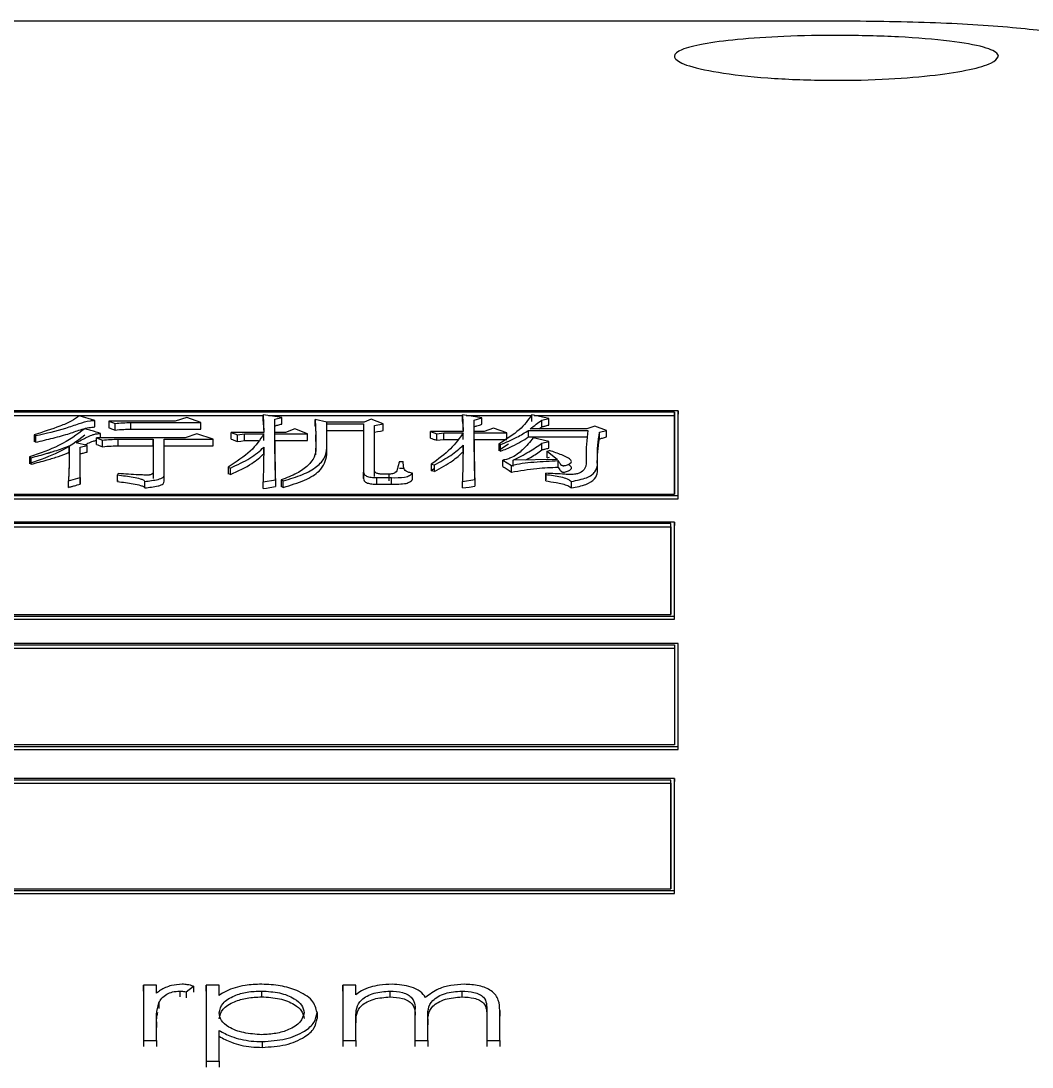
# Model space of a CAD drawing. Header units: millimetres. Extents: x 2278 to 4715, y 679 to 2402.
# Drawn here: x 2852.66 to 2866.71, y 2148.41 to 2162.95 of the extents above; entities that cross this region are included whole.
import ezdxf

# ---------------------------------------------------------------- set-up
doc = ezdxf.new("R2010")
doc.units = ezdxf.units.MM

msp = doc.modelspace()

# ---------------------------------------------------------------- linework, layer by layer
at = {"color": 7, "linetype": 'Continuous', "lineweight": 25}
for p, q in [((2863.987, 2162.947), (2826.987, 2162.949)), ((2861.788, 2157.531), (2839.805, 2157.531)), ((2861.738, 2157.514), (2839.855, 2157.514)), ((2850.571, 2157.468), (2856.022, 2157.468)), ((2853.685, 2157.399), (2853.469, 2157.463)), ((2854.962, 2157.437), (2854.799, 2157.387)), ((2855.156, 2157.368), (2854.962, 2157.437)), ((2856.022, 2157.478), (2856.033, 2157.229)), ((2856.281, 2157.44), (2856.022, 2157.478)), ((2856.022, 2157.386), (2856.022, 2157.478)), ((2856.096, 2157.468), (2858.791, 2157.467)), ((2856.184, 2157.414), (2856.281, 2157.44)), ((2856.184, 2157.229), (2856.184, 2157.414)), ((2856.184, 2157.413), (2856.184, 2157.414)), ((2856.281, 2157.348), (2856.281, 2157.44)), ((2856.747, 2157.41), (2856.757, 2157.198)), ((2856.909, 2157.372), (2856.747, 2157.41)), ((2856.747, 2157.318), (2856.747, 2157.41)), ((2857.525, 2157.414), (2857.428, 2157.372)), ((2857.688, 2157.349), (2857.525, 2157.414)), ((2858.791, 2157.475), (2858.802, 2157.245)), ((2859.061, 2157.436), (2858.791, 2157.475)), ((2858.791, 2157.382), (2858.791, 2157.475)), ((2858.841, 2157.467), (2859.748, 2157.467)), ((2858.953, 2157.402), (2859.061, 2157.436)), ((2858.953, 2157.245), (2858.953, 2157.402)), ((2858.953, 2157.402), (2858.953, 2157.402)), ((2859.061, 2157.344), (2859.061, 2157.436)), ((2859.992, 2157.425), (2859.754, 2157.475)), ((2859.754, 2157.382), (2859.754, 2157.475)), ((2859.788, 2157.467), (2861.738, 2157.467)), ((2859.894, 2157.402), (2859.992, 2157.425)), ((2859.894, 2157.31), (2859.894, 2157.402)), ((2859.992, 2157.333), (2859.992, 2157.425)), ((2861.738, 2157.514), (2861.738, 2157.467)), ((2861.788, 2157.531), (2861.788, 2157.484)), ((2861.788, 2156.309), (2861.788, 2157.484)), ((2853.685, 2157.307), (2853.685, 2157.399)), ((2853.88, 2157.387), (2853.88, 2157.295)), ((2853.88, 2157.387), (2853.966, 2157.356)), ((2854.799, 2157.387), (2853.88, 2157.387)), ((2853.966, 2157.264), (2853.966, 2157.356)), ((2854.183, 2157.276), (2854.183, 2157.368)), ((2854.183, 2157.368), (2855.156, 2157.368)), ((2854.183, 2157.276), (2855.156, 2157.276)), ((2855.156, 2157.276), (2855.156, 2157.368)), ((2856.184, 2157.229), (2856.184, 2157.322)), ((2856.465, 2157.279), (2856.335, 2157.229)), ((2856.638, 2157.21), (2856.465, 2157.279)), ((2857.428, 2157.372), (2856.909, 2157.372)), ((2856.909, 2157.28), (2856.909, 2157.372)), ((2856.909, 2157.011), (2856.909, 2157.352)), ((2856.909, 2157.352), (2857.417, 2157.352)), ((2856.909, 2157.26), (2856.909, 2157.352)), ((2856.909, 2157.26), (2857.417, 2157.26)), ((2856.909, 2156.919), (2856.909, 2157.26)), ((2857.417, 2157.352), (2857.417, 2156.68)), ((2857.417, 2157.352), (2857.417, 2157.26)), ((2857.417, 2157.26), (2857.417, 2156.589)), ((2857.569, 2157.326), (2857.688, 2157.349)), ((2857.569, 2156.708), (2857.569, 2157.326)), ((2857.569, 2157.323), (2857.569, 2157.326)), ((2857.688, 2157.257), (2857.688, 2157.349)), ((2858.953, 2157.245), (2858.953, 2157.31)), ((2859.224, 2157.291), (2859.094, 2157.245)), ((2859.408, 2157.225), (2859.224, 2157.291)), ((2859.71, 2157.26), (2860.533, 2157.26)), ((2859.71, 2157.168), (2859.71, 2157.26)), ((2860.522, 2157.279), (2859.732, 2157.279)), ((2859.852, 2157.279), (2859.894, 2157.31)), ((2860.63, 2157.318), (2860.522, 2157.279)), ((2860.792, 2157.26), (2860.63, 2157.318)), ((2860.695, 2157.233), (2860.792, 2157.26)), ((2860.792, 2157.168), (2860.792, 2157.26)), ((2852.841, 2157.198), (2852.841, 2157.107)), ((2852.841, 2157.198), (2852.863, 2157.187)), ((2852.863, 2157.095), (2852.863, 2157.187)), ((2853.707, 2157.156), (2853.793, 2157.124)), ((2854.94, 2157.156), (2853.707, 2157.156)), ((2853.707, 2157.064), (2853.707, 2157.156)), ((2853.761, 2157.156), (2853.761, 2157.218)), ((2853.793, 2157.033), (2853.793, 2157.124)), ((2854.01, 2157.136), (2854.497, 2157.136)), ((2854.01, 2157.044), (2854.01, 2157.136)), ((2854.497, 2157.136), (2854.497, 2156.684)), ((2854.497, 2157.044), (2854.497, 2157.136)), ((2854.648, 2157.136), (2855.329, 2157.136)), ((2854.648, 2156.644), (2854.648, 2157.136)), ((2854.648, 2157.044), (2854.648, 2157.136)), ((2855.102, 2157.214), (2854.94, 2157.156)), ((2855.329, 2157.136), (2855.102, 2157.214)), ((2855.329, 2157.044), (2855.329, 2157.136)), ((2855.578, 2157.229), (2855.665, 2157.198)), ((2856.033, 2157.229), (2855.578, 2157.229)), ((2855.578, 2157.137), (2855.578, 2157.229)), ((2855.665, 2157.198), (2855.762, 2157.21)), ((2855.665, 2157.106), (2855.665, 2157.198)), ((2855.762, 2157.21), (2856.033, 2157.21)), ((2855.762, 2157.118), (2855.762, 2157.21)), ((2855.762, 2157.118), (2855.959, 2157.118)), ((2856.033, 2157.118), (2856.033, 2157.21)), ((2856.335, 2157.229), (2856.184, 2157.229)), ((2856.184, 2157.137), (2856.184, 2157.229)), ((2856.184, 2157.21), (2856.638, 2157.21)), ((2856.184, 2157.118), (2856.184, 2157.21)), ((2856.184, 2157.118), (2856.638, 2157.118)), ((2856.638, 2157.118), (2856.638, 2157.21)), ((2856.757, 2157.198), (2856.757, 2157.011)), ((2856.757, 2157.106), (2856.757, 2157.198)), ((2857.569, 2156.617), (2857.569, 2157.234)), ((2858.347, 2157.245), (2858.434, 2157.214)), ((2858.802, 2157.245), (2858.347, 2157.245)), ((2858.347, 2157.153), (2858.347, 2157.245)), ((2858.434, 2157.214), (2858.531, 2157.225)), ((2858.434, 2157.122), (2858.434, 2157.214)), ((2858.531, 2157.225), (2858.802, 2157.225)), ((2858.531, 2157.133), (2858.531, 2157.225)), ((2858.531, 2157.133), (2858.728, 2157.133)), ((2858.802, 2157.133), (2858.802, 2157.225)), ((2859.094, 2157.245), (2858.953, 2157.245)), ((2858.953, 2157.153), (2858.953, 2157.245)), ((2858.953, 2157.225), (2859.408, 2157.225)), ((2858.953, 2157.133), (2858.953, 2157.225)), ((2858.953, 2157.133), (2859.408, 2157.133)), ((2859.408, 2157.149), (2859.408, 2157.225)), ((2859.71, 2157.168), (2860.533, 2157.168)), ((2859.992, 2157.105), (2859.775, 2157.155)), ((2860.695, 2157.141), (2860.695, 2157.233)), ((2852.863, 2157.095), (2852.841, 2157.107)), ((2853.328, 2156.955), (2853.328, 2157.046)), ((2853.577, 2157.05), (2853.426, 2157.089)), ((2853.48, 2157.026), (2853.577, 2157.05)), ((2853.48, 2156.604), (2853.48, 2157.026)), ((2853.577, 2156.958), (2853.577, 2157.05)), ((2854.01, 2157.044), (2854.497, 2157.044)), ((2854.497, 2157.044), (2854.497, 2156.593)), ((2854.648, 2156.553), (2854.648, 2157.044)), ((2854.648, 2157.044), (2855.329, 2157.044)), ((2856.033, 2157.026), (2856.022, 2156.543)), ((2856.033, 2156.935), (2856.033, 2157.026)), ((2856.195, 2156.571), (2856.184, 2157.091)), ((2856.757, 2157.106), (2856.757, 2156.965)), ((2856.757, 2156.919), (2856.757, 2157.011)), ((2856.909, 2156.919), (2856.909, 2157.011)), ((2858.802, 2157.054), (2858.791, 2156.551)), ((2858.802, 2156.962), (2858.802, 2157.054)), ((2858.964, 2156.575), (2858.953, 2157.109)), ((2859.321, 2157.062), (2859.299, 2157.073)), ((2859.299, 2157.073), (2859.299, 2156.982)), ((2859.43, 2157.07), (2859.299, 2156.982)), ((2859.321, 2156.97), (2859.299, 2156.982)), ((2859.321, 2156.97), (2859.321, 2157.062)), ((2859.894, 2157.081), (2859.992, 2157.105)), ((2859.894, 2156.99), (2859.894, 2157.081)), ((2859.97, 2156.971), (2860.003, 2156.979)), ((2859.97, 2156.971), (2860.111, 2156.856)), ((2859.97, 2156.88), (2859.97, 2156.971)), ((2859.992, 2157.013), (2859.992, 2157.105)), ((2852.777, 2156.892), (2852.798, 2156.88)), ((2852.777, 2156.892), (2852.777, 2156.801)), ((2852.798, 2156.789), (2852.798, 2156.88)), ((2853.48, 2156.512), (2853.48, 2156.935)), ((2857.915, 2156.828), (2857.969, 2156.828)), ((2859.354, 2156.757), (2859.354, 2156.848)), ((2859.354, 2156.848), (2859.472, 2156.773)), ((2860.111, 2156.856), (2859.494, 2156.848)), ((2859.494, 2156.757), (2859.494, 2156.848)), ((2859.97, 2156.88), (2860.003, 2156.888)), ((2860.122, 2156.749), (2860.122, 2156.84)), ((2852.798, 2156.789), (2852.777, 2156.801)), ((2854.497, 2156.684), (2854.497, 2156.593)), ((2855.535, 2156.749), (2855.567, 2156.737)), ((2855.535, 2156.749), (2855.535, 2156.657)), ((2855.567, 2156.645), (2855.567, 2156.737)), ((2857.417, 2156.589), (2857.417, 2156.68)), ((2857.915, 2156.737), (2857.969, 2156.737)), ((2858.358, 2156.789), (2858.402, 2156.781)), ((2858.358, 2156.789), (2858.358, 2156.697)), ((2858.402, 2156.731), (2858.358, 2156.697)), ((2858.402, 2156.689), (2858.358, 2156.697)), ((2858.402, 2156.689), (2858.402, 2156.781)), ((2859.472, 2156.681), (2859.472, 2156.773)), ((2853.317, 2156.559), (2853.48, 2156.604)), ((2853.317, 2156.468), (2853.317, 2156.559)), ((2853.48, 2156.604), (2853.48, 2156.512)), ((2854.01, 2156.66), (2853.999, 2156.64)), ((2853.999, 2156.549), (2853.999, 2156.64)), ((2853.999, 2156.549), (2854.01, 2156.569)), ((2854.377, 2156.46), (2854.377, 2156.551)), ((2854.648, 2156.553), (2854.648, 2156.644)), ((2855.567, 2156.645), (2855.535, 2156.657)), ((2856.022, 2156.543), (2856.195, 2156.571)), ((2856.022, 2156.452), (2856.022, 2156.543)), ((2856.195, 2156.571), (2856.195, 2156.48)), ((2856.271, 2156.571), (2856.271, 2156.48)), ((2856.303, 2156.559), (2856.271, 2156.571)), ((2856.303, 2156.468), (2856.303, 2156.559)), ((2857.601, 2156.603), (2857.807, 2156.603)), ((2857.601, 2156.512), (2857.601, 2156.603)), ((2857.774, 2156.652), (2857.677, 2156.652)), ((2857.774, 2156.561), (2857.774, 2156.652)), ((2857.807, 2156.512), (2857.807, 2156.603)), ((2858.099, 2156.573), (2858.099, 2156.664)), ((2858.791, 2156.551), (2858.964, 2156.575)), ((2858.791, 2156.46), (2858.791, 2156.551)), ((2858.964, 2156.575), (2858.964, 2156.484)), ((2859.948, 2156.648), (2859.948, 2156.664)), ((2859.948, 2156.664), (2859.948, 2156.573)), ((2859.948, 2156.557), (2859.948, 2156.648)), ((2859.948, 2156.557), (2859.948, 2156.573)), ((2860.305, 2156.46), (2860.305, 2156.551)), ((2856.303, 2156.468), (2856.271, 2156.48)), ((2857.601, 2156.512), (2857.807, 2156.512)), ((2839.805, 2156.356), (2861.788, 2156.355)), ((2839.805, 2156.31), (2861.788, 2156.309)), ((2839.855, 2156.375), (2861.738, 2156.374)), ((2861.788, 2156.309), (2861.788, 2156.355)), ((2861.738, 2155.985), (2839.755, 2155.986)), ((2861.688, 2155.966), (2839.805, 2155.966)), ((2861.688, 2155.921), (2861.688, 2155.966)), ((2861.738, 2155.985), (2861.738, 2155.939)), ((2839.805, 2155.921), (2861.688, 2155.921)), ((2861.738, 2154.635), (2861.738, 2155.939)), ((2839.755, 2154.68), (2861.738, 2154.679)), ((2839.805, 2154.7), (2861.688, 2154.7)), ((2861.738, 2154.635), (2861.738, 2154.679)), ((2839.755, 2154.635), (2861.738, 2154.635)), ((2861.788, 2154.3), (2839.805, 2154.3)), ((2839.855, 2154.279), (2861.738, 2154.278)), ((2839.855, 2154.235), (2861.738, 2154.234)), ((2861.738, 2154.278), (2861.738, 2154.234)), ((2861.788, 2154.256), (2861.788, 2154.3)), ((2861.788, 2152.825), (2861.788, 2154.256)), ((2839.805, 2152.869), (2861.788, 2152.868)), ((2839.805, 2152.826), (2861.788, 2152.825)), ((2861.738, 2152.891), (2839.855, 2152.892)), ((2861.788, 2152.825), (2861.788, 2152.868)), ((2861.738, 2152.423), (2839.755, 2152.423)), ((2861.688, 2152.399), (2839.805, 2152.4)), ((2839.805, 2152.357), (2861.688, 2152.356)), ((2861.688, 2152.356), (2861.688, 2152.399)), ((2861.738, 2152.423), (2861.738, 2152.38)), ((2861.738, 2150.825), (2861.738, 2152.38)), ((2839.755, 2150.868), (2861.739, 2150.867)), ((2839.805, 2150.892), (2861.688, 2150.892)), ((2861.738, 2150.825), (2861.739, 2150.867)), ((2839.755, 2150.826), (2861.738, 2150.825)), ((2854.361, 2149.55), (2854.361, 2148.782)), ((2854.361, 2149.469), (2854.361, 2149.55)), ((2854.54, 2149.55), (2854.361, 2149.55)), ((2854.361, 2149.469), (2854.361, 2148.701)), ((2854.54, 2149.438), (2854.54, 2149.55)), ((2854.863, 2149.47), (2854.863, 2149.389)), ((2854.955, 2149.457), (2855.053, 2149.538)), ((2854.955, 2149.457), (2854.955, 2149.375)), ((2855.053, 2149.538), (2855.053, 2149.456)), ((2855.233, 2149.55), (2855.233, 2148.494)), ((2855.233, 2149.469), (2855.233, 2149.55)), ((2855.412, 2149.55), (2855.233, 2149.55)), ((2855.233, 2149.469), (2855.233, 2148.413)), ((2855.412, 2149.41), (2855.412, 2149.55)), ((2856.001, 2149.47), (2856.001, 2149.389)), ((2857.13, 2149.55), (2857.13, 2148.782)), ((2857.13, 2149.469), (2857.13, 2149.55)), ((2857.31, 2149.55), (2857.13, 2149.55)), ((2857.13, 2149.468), (2857.13, 2148.701)), ((2857.31, 2149.418), (2857.31, 2149.55)), ((2857.782, 2149.47), (2857.782, 2149.389)), ((2858.783, 2149.47), (2858.783, 2149.389)), ((2854.572, 2149.306), (2854.572, 2149.225)), ((2856.771, 2149.17), (2856.771, 2149.089)), ((2858.13, 2149.175), (2858.13, 2148.782)), ((2858.13, 2149.175), (2858.13, 2149.093)), ((2859.13, 2149.201), (2859.13, 2148.782)), ((2859.13, 2149.201), (2859.13, 2149.12)), ((2859.13, 2149.119), (2859.13, 2148.701)), ((2859.31, 2148.782), (2859.31, 2149.2)), ((2859.31, 2149.2), (2859.31, 2149.119)), ((2854.54, 2148.782), (2854.54, 2149.042)), ((2854.54, 2149.042), (2854.54, 2148.961)), ((2857.31, 2148.782), (2857.31, 2149.107)), ((2857.31, 2149.107), (2857.31, 2149.026)), ((2858.31, 2148.782), (2858.31, 2149.083)), ((2858.31, 2149.083), (2858.31, 2149.002)), ((2855.412, 2148.494), (2855.412, 2148.922)), ((2854.361, 2148.782), (2854.361, 2148.701)), ((2854.361, 2148.782), (2854.54, 2148.782)), ((2854.54, 2148.782), (2854.54, 2148.701)), ((2856.008, 2148.768), (2856.008, 2148.687)), ((2857.13, 2148.782), (2857.13, 2148.701)), ((2857.13, 2148.782), (2857.31, 2148.782)), ((2857.31, 2148.782), (2857.31, 2148.701)), ((2858.13, 2148.782), (2858.13, 2148.701)), ((2858.13, 2148.782), (2858.31, 2148.782)), ((2858.31, 2148.782), (2858.31, 2148.701)), ((2859.13, 2148.782), (2859.13, 2148.701)), ((2859.13, 2148.782), (2859.31, 2148.782)), ((2859.31, 2148.782), (2859.31, 2148.701)), ((2855.233, 2148.494), (2855.233, 2148.414)), ((2855.233, 2148.494), (2855.412, 2148.494)), ((2855.412, 2148.494), (2855.412, 2148.414))]:
    msp.add_line(p, q, dxfattribs=at)
at = {"color": 7, "linetype": 'Continuous', "lineweight": 25, "flags": 128}
for points in [[(2857.569, 2157.234), (2857.613, 2157.242), (2857.651, 2157.249), (2857.688, 2157.257)], [(2855.665, 2157.106), (2855.713, 2157.112), (2855.762, 2157.118)], [(2858.434, 2157.122), (2858.483, 2157.128), (2858.531, 2157.133)], [(2856.022, 2156.452), (2856.068, 2156.459), (2856.115, 2156.467), (2856.195, 2156.48)], [(2858.791, 2156.46), (2858.838, 2156.466), (2858.886, 2156.473), (2858.964, 2156.484)]]:
    msp.add_lwpolyline(points, dxfattribs=at)
at = {"color": 7, "linetype": 'Continuous', "lineweight": 25}
for points, knots in [([(2867.987, 2162.458), (2867.951, 2162.512), (2867.877, 2162.622), (2867.307, 2162.758), (2866.44, 2162.864), (2865.293, 2162.934), (2864.427, 2162.943), (2863.987, 2162.947)], [0, 0, 0, 0, 0.184668, 0.3699947, 0.5658507, 0.7794444, 1, 1, 1, 1]), ([(2866.237, 2162.458), (2866.217, 2162.425), (2866.175, 2162.361), (2865.853, 2162.269), (2865.365, 2162.191), (2864.705, 2162.135), (2863.925, 2162.116), (2863.112, 2162.143), (2862.4, 2162.216), (2861.915, 2162.317), (2861.752, 2162.403), (2861.727, 2162.48), (2861.809, 2162.551), (2862.118, 2162.632), (2862.611, 2162.696), (2863.268, 2162.739), (2864.05, 2162.753), (2864.862, 2162.733), (2865.575, 2162.676), (2866.058, 2162.591), (2866.226, 2162.512), (2866.235, 2162.467), (2866.237, 2162.458)], [0, 0, 0, 0, 0.046276, 0.092719, 0.141715, 0.19519, 0.253686, 0.315261, 0.376912, 0.43437, 0.485817, 0.500005, 0.546254, 0.592701, 0.641799, 0.695155, 0.753514, 0.815397, 0.876864, 0.934161, 0.985737, 1, 1, 1, 1]), ([(2853.469, 2157.463), (2853.434, 2157.437), (2853.363, 2157.384), (2853.146, 2157.295), (2852.964, 2157.237), (2852.841, 2157.198)], [0, 0, 0, 0, 0.244211, 0.494059, 1, 1, 1, 1]), ([(2859.754, 2157.475), (2859.704, 2157.404), (2859.603, 2157.263), (2859.401, 2157.137), (2859.299, 2157.073)], [0, 0, 0, 0, 0.496751, 1, 1, 1, 1]), ([(2859.732, 2157.279), (2859.76, 2157.301), (2859.812, 2157.343), (2859.868, 2157.383), (2859.894, 2157.402)], [0, 0, 0, 0, 0.532976, 1, 1, 1, 1]), ([(2861.738, 2156.374), (2861.738, 2156.496), (2861.738, 2156.739), (2861.738, 2157.12), (2861.738, 2157.374), (2861.738, 2157.514)], [0, 0, 0, 0, 0.309667, 0.619335, 1, 1, 1, 1]), ([(2861.738, 2157.467), (2861.738, 2157.357), (2861.738, 2157.138), (2861.738, 2156.775), (2861.738, 2156.516), (2861.738, 2156.374)], [0, 0, 0, 0, 0.312228, 0.624456, 1, 1, 1, 1]), ([(2861.788, 2156.355), (2861.788, 2156.477), (2861.788, 2156.721), (2861.788, 2157.114), (2861.788, 2157.379), (2861.788, 2157.531)], [0, 0, 0, 0, 0.300086, 0.600172, 1, 1, 1, 1]), ([(2853.545, 2157.283), (2853.436, 2157.201), (2853.241, 2157.053), (2852.92, 2156.942), (2852.777, 2156.892)], [0, 0, 0, 0, 0.553842, 1, 1, 1, 1]), ([(2852.863, 2157.187), (2853.008, 2157.219), (2853.224, 2157.268), (2853.447, 2157.35), (2853.581, 2157.392), (2853.664, 2157.397), (2853.685, 2157.399)], [0, 0, 0, 0, 0.501457, 0.748784, 0.936077, 1, 1, 1, 1]), ([(2852.863, 2157.095), (2852.944, 2157.114), (2853.106, 2157.152), (2853.326, 2157.211), (2853.472, 2157.268), (2853.592, 2157.3), (2853.657, 2157.305), (2853.685, 2157.307)], [0, 0, 0, 0, 0.285391, 0.571044, 0.802081, 0.914333, 1, 1, 1, 1]), ([(2853.761, 2157.218), (2853.734, 2157.226), (2853.685, 2157.241), (2853.613, 2157.263), (2853.567, 2157.276), (2853.545, 2157.283)], [0, 0, 0, 0, 0.369991, 0.684996, 1, 1, 1, 1]), ([(2853.88, 2157.295), (2853.892, 2157.291), (2853.913, 2157.283), (2853.942, 2157.273), (2853.958, 2157.267), (2853.966, 2157.264)], [0, 0, 0, 0, 0.4286092, 0.7143039, 1, 1, 1, 1]), ([(2853.966, 2157.356), (2854.002, 2157.36), (2854.073, 2157.367), (2854.146, 2157.368), (2854.183, 2157.368)], [0, 0, 0, 0, 0.4988667, 1, 1, 1, 1]), ([(2853.966, 2157.264), (2854.006, 2157.268), (2854.077, 2157.275), (2854.151, 2157.276), (2854.183, 2157.276)], [0, 0, 0, 0, 0.558823, 1, 1, 1, 1]), ([(2856.022, 2157.386), (2856.024, 2157.359), (2856.028, 2157.307), (2856.03, 2157.254), (2856.031, 2157.229)], [0, 0, 0, 0, 0.53069, 1, 1, 1, 1]), ([(2856.184, 2157.322), (2856.198, 2157.325), (2856.221, 2157.332), (2856.253, 2157.341), (2856.272, 2157.346), (2856.281, 2157.348)], [0, 0, 0, 0, 0.420135, 0.710067, 1, 1, 1, 1]), ([(2856.747, 2157.318), (2856.749, 2157.291), (2856.753, 2157.242), (2856.756, 2157.172), (2856.757, 2157.128), (2856.757, 2157.106)], [0, 0, 0, 0, 0.384139, 0.692048, 1, 1, 1, 1]), ([(2858.791, 2157.382), (2858.794, 2157.354), (2858.798, 2157.308), (2858.799, 2157.262), (2858.8, 2157.245)], [0, 0, 0, 0, 0.616417, 1, 1, 1, 1]), ([(2858.953, 2157.31), (2858.966, 2157.314), (2858.991, 2157.322), (2859.027, 2157.333), (2859.05, 2157.341), (2859.061, 2157.344)], [0, 0, 0, 0, 0.362138, 0.681069, 1, 1, 1, 1]), ([(2859.321, 2157.062), (2859.399, 2157.095), (2859.544, 2157.157), (2859.658, 2157.228), (2859.71, 2157.26)], [0, 0, 0, 0, 0.541449, 1, 1, 1, 1]), ([(2859.894, 2157.31), (2859.909, 2157.313), (2859.932, 2157.319), (2859.964, 2157.327), (2859.983, 2157.331), (2859.992, 2157.333)], [0, 0, 0, 0, 0.439882, 0.719941, 1, 1, 1, 1]), ([(2860.533, 2157.26), (2860.518, 2157.133), (2860.499, 2156.957), (2860.52, 2156.758), (2860.458, 2156.686), (2860.403, 2156.66), (2860.347, 2156.648), (2860.282, 2156.646), (2860.149, 2156.654), (2860.037, 2156.66), (2859.949, 2156.664)], [0, 0, 0, 0, 0.489233, 0.672718, 0.735367, 0.76608, 0.796242, 0.828596, 0.864188, 1, 1, 1, 1]), ([(2853.545, 2157.191), (2853.436, 2157.109), (2853.24, 2156.961), (2852.92, 2156.85), (2852.777, 2156.801)], [0, 0, 0, 0, 0.553762, 1, 1, 1, 1]), ([(2853.426, 2157.089), (2853.458, 2157.106), (2853.512, 2157.134), (2853.587, 2157.172), (2853.646, 2157.198), (2853.707, 2157.213), (2853.743, 2157.216), (2853.761, 2157.218)], [0, 0, 0, 0, 0.3357419, 0.5532256, 0.7726409, 0.885172, 1, 1, 1, 1]), ([(2853.545, 2157.058), (2853.559, 2157.066), (2853.595, 2157.084), (2853.645, 2157.107), (2853.691, 2157.117), (2853.707, 2157.12)], [0, 0, 0, 0, 0.3081002, 0.7695922, 1, 1, 1, 1]), ([(2853.793, 2157.124), (2853.829, 2157.128), (2853.9, 2157.135), (2853.973, 2157.136), (2854.01, 2157.136)], [0, 0, 0, 0, 0.4988667, 1, 1, 1, 1]), ([(2856.033, 2157.21), (2855.979, 2157.129), (2855.871, 2156.967), (2855.647, 2156.822), (2855.535, 2156.749)], [0, 0, 0, 0, 0.497121, 1, 1, 1, 1]), ([(2855.578, 2157.137), (2855.591, 2157.133), (2855.611, 2157.126), (2855.64, 2157.115), (2855.657, 2157.109), (2855.665, 2157.106)], [0, 0, 0, 0, 0.428612, 0.714306, 1, 1, 1, 1]), ([(2856.184, 2157.091), (2856.184, 2157.113), (2856.184, 2157.153), (2856.184, 2157.193), (2856.184, 2157.21)], [0, 0, 0, 0, 0.56, 1, 1, 1, 1]), ([(2856.184, 2157.045), (2856.184, 2157.081), (2856.184, 2157.152), (2856.184, 2157.191), (2856.184, 2157.21)], [0, 0, 0, 0, 0.510039, 1, 1, 1, 1]), ([(2856.184, 2157.118), (2856.184, 2157.097), (2856.184, 2157.055), (2856.184, 2157.049), (2856.184, 2157.045)], [0, 0, 0, 0, 0.489863, 1, 1, 1, 1]), ([(2858.347, 2157.153), (2858.36, 2157.148), (2858.38, 2157.141), (2858.409, 2157.131), (2858.426, 2157.125), (2858.434, 2157.122)], [0, 0, 0, 0, 0.428612, 0.714306, 1, 1, 1, 1]), ([(2858.802, 2157.225), (2858.75, 2157.15), (2858.645, 2156.999), (2858.454, 2156.859), (2858.358, 2156.789)], [0, 0, 0, 0, 0.497559, 1, 1, 1, 1]), ([(2858.953, 2157.109), (2858.953, 2157.13), (2858.953, 2157.169), (2858.953, 2157.208), (2858.953, 2157.225)], [0, 0, 0, 0, 0.56, 1, 1, 1, 1]), ([(2858.953, 2157.063), (2858.953, 2157.098), (2858.953, 2157.168), (2858.953, 2157.206), (2858.953, 2157.225)], [0, 0, 0, 0, 0.510364, 1, 1, 1, 1]), ([(2858.953, 2157.133), (2858.953, 2157.113), (2858.953, 2157.072), (2858.953, 2157.066), (2858.953, 2157.063)], [0, 0, 0, 0, 0.489538, 1, 1, 1, 1]), ([(2859.321, 2156.97), (2859.377, 2156.993), (2859.478, 2157.035), (2859.604, 2157.103), (2859.675, 2157.146), (2859.71, 2157.168)], [0, 0, 0, 0, 0.381252, 0.689942, 1, 1, 1, 1]), ([(2859.775, 2157.155), (2859.729, 2157.1), (2859.648, 2157.002), (2859.519, 2156.895), (2859.401, 2156.853), (2859.363, 2156.849), (2859.354, 2156.848)], [0, 0, 0, 0, 0.4941647, 0.8691614, 0.966217, 1, 1, 1, 1]), ([(2860.305, 2156.551), (2860.38, 2156.565), (2860.491, 2156.587), (2860.592, 2156.639), (2860.676, 2156.728), (2860.656, 2156.934), (2860.679, 2157.113), (2860.695, 2157.233)], [0, 0, 0, 0, 0.132026, 0.196101, 0.258534, 0.505562, 1, 1, 1, 1]), ([(2860.305, 2156.46), (2860.378, 2156.473), (2860.519, 2156.5), (2860.685, 2156.617), (2860.651, 2156.841), (2860.677, 2157.022), (2860.695, 2157.141)], [0, 0, 0, 0, 0.127764, 0.249157, 0.505692, 1, 1, 1, 1]), ([(2860.695, 2157.141), (2860.708, 2157.145), (2860.732, 2157.151), (2860.764, 2157.16), (2860.783, 2157.166), (2860.792, 2157.168)], [0, 0, 0, 0, 0.420135, 0.710068, 1, 1, 1, 1]), ([(2852.798, 2156.88), (2852.874, 2156.9), (2852.952, 2156.92), (2853.029, 2156.943), (2853.038, 2156.946), (2853.047, 2156.948), (2853.056, 2156.951), (2853.065, 2156.954), (2853.09, 2156.961), (2853.183, 2156.99), (2853.264, 2157.021), (2853.328, 2157.046)], [0, 0, 0, 0, 0.400377, 0.412885, 0.425393, 0.450409, 0.462917, 0.475426, 0.500442, 0.600512, 1, 1, 1, 1]), ([(2853.328, 2157.046), (2853.328, 2157.029), (2853.328, 2157.01), (2853.328, 2156.988), (2853.329, 2156.982), (2853.329, 2156.975), (2853.329, 2156.969), (2853.329, 2156.96), (2853.329, 2156.952), (2853.329, 2156.943), (2853.329, 2156.937), (2853.329, 2156.93), (2853.329, 2156.924), (2853.329, 2156.915), (2853.329, 2156.904), (2853.328, 2156.891), (2853.328, 2156.874), (2853.328, 2156.857), (2853.328, 2156.839), (2853.328, 2156.826), (2853.328, 2156.813), (2853.327, 2156.796), (2853.327, 2156.779), (2853.327, 2156.761), (2853.326, 2156.748), (2853.326, 2156.735), (2853.325, 2156.722), (2853.325, 2156.704), (2853.324, 2156.687), (2853.323, 2156.669), (2853.323, 2156.656), (2853.322, 2156.643), (2853.321, 2156.632), (2853.321, 2156.623), (2853.321, 2156.616), (2853.32, 2156.61), (2853.32, 2156.601), (2853.319, 2156.592), (2853.319, 2156.583), (2853.318, 2156.577), (2853.318, 2156.569), (2853.318, 2156.563), (2853.317, 2156.559)], [0, 0, 0, 0, 0.10711, 0.120499, 0.133888, 0.147276, 0.160665, 0.174054, 0.200831, 0.21422, 0.227609, 0.240998, 0.254386, 0.267775, 0.294553, 0.32133, 0.348108, 0.401663, 0.42844, 0.455218, 0.481995, 0.508773, 0.562328, 0.589105, 0.615883, 0.64266, 0.669438, 0.696215, 0.74977, 0.776548, 0.803325, 0.830103, 0.85688, 0.870269, 0.883658, 0.897047, 0.910435, 0.937213, 0.950602, 0.96399, 0.977379, 1, 1, 1, 1]), ([(2853.328, 2156.928), (2853.328, 2156.932), (2853.328, 2156.938), (2853.328, 2156.95), (2853.328, 2156.957), (2853.328, 2156.961), (2853.328, 2156.963), (2853.328, 2156.964), (2853.328, 2156.965), (2853.328, 2156.946), (2853.328, 2156.818), (2853.325, 2156.735), (2853.324, 2156.685)], [0, 0, 0, 0, 0.01972, 0.031638, 0.043508, 0.046383, 0.049225, 0.052295, 0.055811, 0.08806, 0.463902, 1, 1, 1, 1]), ([(2853.707, 2157.064), (2853.719, 2157.059), (2853.74, 2157.052), (2853.769, 2157.042), (2853.785, 2157.036), (2853.793, 2157.033)], [0, 0, 0, 0, 0.428611, 0.714305, 1, 1, 1, 1]), ([(2853.793, 2157.033), (2853.833, 2157.037), (2853.904, 2157.043), (2853.977, 2157.044), (2854.01, 2157.044)], [0, 0, 0, 0, 0.558823, 1, 1, 1, 1]), ([(2855.567, 2156.737), (2855.664, 2156.781), (2855.855, 2156.869), (2855.974, 2156.974), (2856.033, 2157.026)], [0, 0, 0, 0, 0.504453, 1, 1, 1, 1]), ([(2856.184, 2157.045), (2856.185, 2156.981), (2856.185, 2156.917), (2856.186, 2156.869), (2856.187, 2156.858), (2856.188, 2156.815), (2856.19, 2156.688), (2856.193, 2156.568), (2856.195, 2156.48)], [0, 0, 0, 0, 0.252264, 0.254266, 0.269843, 0.313981, 0.501513, 1, 1, 1, 1]), ([(2856.195, 2156.571), (2856.193, 2156.659), (2856.191, 2156.777), (2856.188, 2156.906), (2856.186, 2156.995), (2856.185, 2157.023), (2856.184, 2157.045)], [0, 0, 0, 0, 0.498567, 0.668599, 0.747849, 1, 1, 1, 1]), ([(2856.757, 2157.011), (2856.753, 2156.97), (2856.743, 2156.889), (2856.654, 2156.77), (2856.5, 2156.659), (2856.347, 2156.601), (2856.271, 2156.571)], [0, 0, 0, 0, 0.2454874, 0.4925098, 0.7434187, 1, 1, 1, 1]), ([(2856.303, 2156.559), (2856.396, 2156.586), (2856.579, 2156.641), (2856.777, 2156.753), (2856.892, 2156.88), (2856.903, 2156.967), (2856.909, 2157.011)], [0, 0, 0, 0, 0.258234, 0.509748, 0.755949, 1, 1, 1, 1]), ([(2858.402, 2156.781), (2858.482, 2156.824), (2858.64, 2156.909), (2858.748, 2157.006), (2858.802, 2157.054)], [0, 0, 0, 0, 0.503094, 1, 1, 1, 1]), ([(2858.964, 2156.575), (2858.962, 2156.665), (2858.96, 2156.8), (2858.957, 2156.948), (2858.955, 2157.012), (2858.955, 2157.033), (2858.954, 2157.05), (2858.953, 2157.069), (2858.953, 2157.065), (2858.953, 2157.063)], [0, 0, 0, 0, 0.496744, 0.745118, 0.829845, 0.854799, 0.869312, 0.93209, 1, 1, 1, 1]), ([(2858.953, 2157.063), (2858.954, 2156.998), (2858.955, 2156.929), (2858.957, 2156.839), (2858.959, 2156.707), (2858.962, 2156.574), (2858.964, 2156.484)], [0, 0, 0, 0, 0.252176, 0.267142, 0.501453, 1, 1, 1, 1]), ([(2859.494, 2156.848), (2859.57, 2156.885), (2859.721, 2156.958), (2859.837, 2157.04), (2859.894, 2157.081)], [0, 0, 0, 0, 0.502347, 1, 1, 1, 1]), ([(2859.673, 2156.851), (2859.694, 2156.862), (2859.78, 2156.905), (2859.845, 2156.953), (2859.894, 2156.99)], [0, 0, 0, 0, 0.250656, 1, 1, 1, 1]), ([(2859.894, 2156.99), (2859.909, 2156.993), (2859.932, 2156.999), (2859.964, 2157.006), (2859.983, 2157.011), (2859.992, 2157.013)], [0, 0, 0, 0, 0.439858, 0.719929, 1, 1, 1, 1]), ([(2860.122, 2156.84), (2860.13, 2156.826), (2860.142, 2156.805), (2860.159, 2156.781), (2860.175, 2156.773), (2860.181, 2156.771), (2860.187, 2156.77), (2860.193, 2156.769), (2860.201, 2156.769), (2860.217, 2156.771), (2860.238, 2156.777), (2860.267, 2156.787), (2860.293, 2156.803), (2860.309, 2156.825), (2860.301, 2156.847), (2860.28, 2156.867), (2860.235, 2156.891), (2860.146, 2156.93), (2860.06, 2156.959), (2860.003, 2156.979)], [0, 0, 0, 0, 0.12083, 0.185578, 0.200463, 0.207293, 0.213836, 0.220353, 0.227161, 0.24221, 0.277123, 0.31159, 0.371541, 0.433275, 0.493638, 0.554959, 0.617623, 0.744187, 1, 1, 1, 1]), ([(2852.798, 2156.789), (2852.874, 2156.809), (2853.005, 2156.843), (2853.184, 2156.898), (2853.28, 2156.936), (2853.328, 2156.955)], [0, 0, 0, 0, 0.400541, 0.699142, 1, 1, 1, 1]), ([(2853.48, 2156.935), (2853.494, 2156.938), (2853.517, 2156.944), (2853.55, 2156.952), (2853.568, 2156.956), (2853.577, 2156.958)], [0, 0, 0, 0, 0.439881, 0.71994, 1, 1, 1, 1]), ([(2855.567, 2156.645), (2855.675, 2156.695), (2855.865, 2156.783), (2855.982, 2156.889), (2856.033, 2156.935)], [0, 0, 0, 0, 0.5642117, 1, 1, 1, 1]), ([(2856.303, 2156.468), (2856.406, 2156.499), (2856.609, 2156.56), (2856.859, 2156.715), (2856.89, 2156.842), (2856.909, 2156.919)], [0, 0, 0, 0, 0.289468, 0.570368, 1, 1, 1, 1]), ([(2857.915, 2156.828), (2857.906, 2156.796), (2857.892, 2156.744), (2857.88, 2156.683), (2857.836, 2156.66), (2857.807, 2156.653), (2857.785, 2156.652), (2857.774, 2156.652)], [0, 0, 0, 0, 0.493872, 0.802594, 0.866234, 0.93227, 1, 1, 1, 1]), ([(2858.099, 2156.664), (2858.081, 2156.668), (2858.046, 2156.675), (2858.006, 2156.693), (2857.985, 2156.715), (2857.971, 2156.761), (2857.97, 2156.798), (2857.969, 2156.828)], [0, 0, 0, 0, 0.131971, 0.260261, 0.384427, 0.507933, 1, 1, 1, 1]), ([(2858.402, 2156.689), (2858.49, 2156.738), (2858.648, 2156.823), (2858.755, 2156.92), (2858.802, 2156.962)], [0, 0, 0, 0, 0.5629486, 1, 1, 1, 1]), ([(2859.472, 2156.773), (2859.521, 2156.784), (2859.619, 2156.807), (2859.842, 2156.825), (2860.01, 2156.834), (2860.122, 2156.84)], [0, 0, 0, 0, 0.246103, 0.496572, 1, 1, 1, 1]), ([(2854.497, 2156.684), (2854.496, 2156.675), (2854.496, 2156.663), (2854.479, 2156.652), (2854.467, 2156.646), (2854.453, 2156.642), (2854.432, 2156.638), (2854.401, 2156.637), (2854.354, 2156.64), (2854.222, 2156.645), (2854.104, 2156.653), (2854.01, 2156.66)], [0, 0, 0, 0, 0.115473, 0.14517, 0.175331, 0.205787, 0.236431, 0.299107, 0.364431, 0.490851, 1, 1, 1, 1]), ([(2857.417, 2156.68), (2857.418, 2156.67), (2857.42, 2156.655), (2857.437, 2156.637), (2857.458, 2156.624), (2857.487, 2156.614), (2857.535, 2156.605), (2857.575, 2156.604), (2857.601, 2156.603)], [0, 0, 0, 0, 0.238558, 0.359397, 0.482171, 0.608306, 0.737736, 1, 1, 1, 1]), ([(2857.677, 2156.652), (2857.659, 2156.653), (2857.633, 2156.654), (2857.604, 2156.662), (2857.584, 2156.673), (2857.57, 2156.689), (2857.569, 2156.702), (2857.569, 2156.708)], [0, 0, 0, 0, 0.263272, 0.391385, 0.516554, 0.759179, 1, 1, 1, 1]), ([(2859.354, 2156.757), (2859.373, 2156.744), (2859.413, 2156.719), (2859.453, 2156.694), (2859.472, 2156.681)], [0, 0, 0, 0, 0.5, 1, 1, 1, 1]), ([(2859.472, 2156.681), (2859.589, 2156.7), (2859.798, 2156.735), (2860.022, 2156.745), (2860.122, 2156.749)], [0, 0, 0, 0, 0.555157, 1, 1, 1, 1]), ([(2860.122, 2156.749), (2860.13, 2156.733), (2860.141, 2156.713), (2860.16, 2156.691), (2860.17, 2156.684), (2860.179, 2156.68), (2860.188, 2156.678), (2860.198, 2156.678), (2860.217, 2156.68), (2860.249, 2156.689), (2860.286, 2156.705), (2860.309, 2156.73), (2860.301, 2156.755), (2860.285, 2156.774), (2860.263, 2156.783), (2860.259, 2156.785)], [0, 0, 0, 0, 0.228789, 0.293472, 0.325017, 0.349064, 0.365366, 0.381722, 0.40697, 0.473331, 0.60469, 0.720341, 0.824657, 0.962766, 1, 1, 1, 1]), ([(2853.999, 2156.64), (2854.073, 2156.631), (2854.184, 2156.618), (2854.302, 2156.593), (2854.353, 2156.575), (2854.372, 2156.562), (2854.376, 2156.554), (2854.377, 2156.551)], [0, 0, 0, 0, 0.508815, 0.759272, 0.881746, 0.941306, 1, 1, 1, 1]), ([(2853.999, 2156.549), (2854.073, 2156.54), (2854.186, 2156.527), (2854.304, 2156.501), (2854.362, 2156.481), (2854.373, 2156.467), (2854.377, 2156.46)], [0, 0, 0, 0, 0.5101079, 0.771684, 0.888142, 1, 1, 1, 1]), ([(2854.377, 2156.551), (2854.442, 2156.558), (2854.522, 2156.567), (2854.605, 2156.59), (2854.642, 2156.612), (2854.646, 2156.631), (2854.648, 2156.644)], [0, 0, 0, 0, 0.515726, 0.641569, 0.7636817, 1, 1, 1, 1]), ([(2854.377, 2156.46), (2854.442, 2156.467), (2854.523, 2156.477), (2854.607, 2156.5), (2854.643, 2156.522), (2854.646, 2156.541), (2854.648, 2156.553)], [0, 0, 0, 0, 0.5165724, 0.6477138, 0.7747847, 1, 1, 1, 1]), ([(2857.417, 2156.589), (2857.419, 2156.578), (2857.422, 2156.556), (2857.464, 2156.527), (2857.532, 2156.514), (2857.578, 2156.513), (2857.601, 2156.512)], [0, 0, 0, 0, 0.2680777, 0.5410548, 0.7676675, 1, 1, 1, 1]), ([(2857.807, 2156.603), (2857.87, 2156.602), (2857.948, 2156.601), (2858.028, 2156.62), (2858.066, 2156.638), (2858.086, 2156.654), (2858.099, 2156.664)], [0, 0, 0, 0, 0.514198, 0.639, 0.761004, 1, 1, 1, 1]), ([(2857.807, 2156.512), (2857.841, 2156.513), (2857.908, 2156.514), (2858.006, 2156.518), (2858.065, 2156.545), (2858.088, 2156.564), (2858.099, 2156.573)], [0, 0, 0, 0, 0.289518, 0.57495, 0.789656, 1, 1, 1, 1]), ([(2859.948, 2156.648), (2860.02, 2156.638), (2860.127, 2156.624), (2860.234, 2156.593), (2860.283, 2156.571), (2860.298, 2156.557), (2860.305, 2156.551)], [0, 0, 0, 0, 0.509381, 0.758484, 0.880594, 1, 1, 1, 1]), ([(2859.948, 2156.557), (2859.997, 2156.55), (2860.077, 2156.54), (2860.18, 2156.518), (2860.26, 2156.494), (2860.29, 2156.471), (2860.305, 2156.46)], [0, 0, 0, 0, 0.348003, 0.570841, 0.789242, 1, 1, 1, 1]), ([(2853.317, 2156.468), (2853.331, 2156.472), (2853.36, 2156.479), (2853.414, 2156.494), (2853.454, 2156.505), (2853.48, 2156.512)], [0, 0, 0, 0, 0.2594101, 0.5188202, 1, 1, 1, 1]), ([(2861.688, 2154.7), (2861.688, 2154.835), (2861.688, 2155.104), (2861.688, 2155.527), (2861.688, 2155.81), (2861.688, 2155.966)], [0, 0, 0, 0, 0.309667, 0.619335, 1, 1, 1, 1]), ([(2861.738, 2154.679), (2861.738, 2154.814), (2861.738, 2155.083), (2861.738, 2155.52), (2861.738, 2155.816), (2861.738, 2155.985)], [0, 0, 0, 0, 0.300086, 0.600172, 1, 1, 1, 1]), ([(2861.688, 2155.921), (2861.688, 2155.818), (2861.688, 2155.614), (2861.688, 2155.211), (2861.688, 2154.901), (2861.688, 2154.7)], [0, 0, 0, 0, 0.258957, 0.517914, 1, 1, 1, 1]), ([(2861.738, 2154.278), (2861.738, 2154.139), (2861.738, 2153.86), (2861.738, 2153.399), (2861.738, 2153.072), (2861.738, 2152.891)], [0, 0, 0, 0, 0.309667, 0.619335, 1, 1, 1, 1]), ([(2861.738, 2154.234), (2861.738, 2154.122), (2861.738, 2153.897), (2861.738, 2153.453), (2861.738, 2153.113), (2861.738, 2152.891)], [0, 0, 0, 0, 0.257946, 0.515892, 1, 1, 1, 1]), ([(2861.788, 2152.868), (2861.788, 2153.016), (2861.788, 2153.31), (2861.788, 2153.789), (2861.788, 2154.114), (2861.788, 2154.3)], [0, 0, 0, 0, 0.300086, 0.600172, 1, 1, 1, 1]), ([(2861.688, 2150.892), (2861.688, 2151.051), (2861.688, 2151.37), (2861.688, 2151.873), (2861.688, 2152.212), (2861.688, 2152.399)], [0, 0, 0, 0, 0.309667, 0.619335, 1, 1, 1, 1]), ([(2861.688, 2152.356), (2861.688, 2152.234), (2861.688, 2151.989), (2861.688, 2151.505), (2861.688, 2151.134), (2861.688, 2150.892)], [0, 0, 0, 0, 0.257086, 0.514172, 1, 1, 1, 1]), ([(2861.739, 2150.867), (2861.738, 2151.027), (2861.738, 2151.345), (2861.738, 2151.866), (2861.738, 2152.22), (2861.738, 2152.423)], [0, 0, 0, 0, 0.300086, 0.600172, 1, 1, 1, 1]), ([(2854.897, 2149.564), (2854.846, 2149.56), (2854.763, 2149.554), (2854.665, 2149.519), (2854.596, 2149.482), (2854.559, 2149.453), (2854.54, 2149.438)], [0, 0, 0, 0, 0.347887, 0.569141, 0.786135, 1, 1, 1, 1]), ([(2855.053, 2149.538), (2855.026, 2149.546), (2854.976, 2149.56), (2854.921, 2149.563), (2854.897, 2149.564)], [0, 0, 0, 0, 0.556713, 1, 1, 1, 1]), ([(2856.003, 2149.564), (2855.925, 2149.561), (2855.797, 2149.556), (2855.631, 2149.519), (2855.508, 2149.472), (2855.444, 2149.43), (2855.412, 2149.41)], [0, 0, 0, 0, 0.346738, 0.568767, 0.786522, 1, 1, 1, 1]), ([(2856.771, 2149.17), (2856.757, 2149.23), (2856.727, 2149.35), (2856.512, 2149.476), (2856.264, 2149.552), (2856.09, 2149.56), (2856.003, 2149.564)], [0, 0, 0, 0, 0.26655, 0.543447, 0.769376, 1, 1, 1, 1]), ([(2857.813, 2149.564), (2857.755, 2149.562), (2857.651, 2149.558), (2857.554, 2149.535), (2857.512, 2149.525)], [0, 0, 0, 0, 0.562438, 1, 1, 1, 1]), ([(2858.279, 2149.38), (2858.257, 2149.409), (2858.214, 2149.467), (2858.054, 2149.546), (2857.905, 2149.557), (2857.813, 2149.564)], [0, 0, 0, 0, 0.269907, 0.547967, 1, 1, 1, 1]), ([(2858.815, 2149.564), (2858.752, 2149.56), (2858.628, 2149.554), (2858.428, 2149.496), (2858.335, 2149.423), (2858.279, 2149.38)], [0, 0, 0, 0, 0.288581, 0.57183, 1, 1, 1, 1]), ([(2859.31, 2149.2), (2859.308, 2149.248), (2859.305, 2149.344), (2859.216, 2149.474), (2859.025, 2149.552), (2858.886, 2149.56), (2858.815, 2149.564)], [0, 0, 0, 0, 0.270601, 0.542795, 0.767549, 1, 1, 1, 1]), ([(2854.572, 2149.306), (2854.585, 2149.327), (2854.61, 2149.371), (2854.676, 2149.424), (2854.763, 2149.462), (2854.829, 2149.467), (2854.863, 2149.47)], [0, 0, 0, 0, 0.27091, 0.546501, 0.770523, 1, 1, 1, 1]), ([(2854.863, 2149.47), (2854.881, 2149.469), (2854.912, 2149.467), (2854.942, 2149.46), (2854.955, 2149.457)], [0, 0, 0, 0, 0.5616049, 1, 1, 1, 1]), ([(2855.412, 2149.167), (2855.422, 2149.212), (2855.443, 2149.306), (2855.606, 2149.405), (2855.799, 2149.462), (2855.933, 2149.468), (2856.001, 2149.47)], [0, 0, 0, 0, 0.266695, 0.543155, 0.769236, 1, 1, 1, 1]), ([(2856.001, 2149.47), (2856.086, 2149.465), (2856.254, 2149.455), (2856.45, 2149.377), (2856.569, 2149.277), (2856.584, 2149.205), (2856.592, 2149.169)], [0, 0, 0, 0, 0.292093, 0.575319, 0.790291, 1, 1, 1, 1]), ([(2857.512, 2149.525), (2857.469, 2149.508), (2857.393, 2149.478), (2857.335, 2149.436), (2857.31, 2149.418)], [0, 0, 0, 0, 0.564241, 1, 1, 1, 1]), ([(2857.31, 2149.107), (2857.311, 2149.149), (2857.314, 2149.232), (2857.365, 2149.336), (2857.464, 2149.402), (2857.591, 2149.455), (2857.707, 2149.464), (2857.782, 2149.47)], [0, 0, 0, 0, 0.241249, 0.48337, 0.613317, 0.746555, 1, 1, 1, 1]), ([(2857.782, 2149.47), (2857.844, 2149.466), (2857.937, 2149.46), (2858.039, 2149.418), (2858.142, 2149.332), (2858.135, 2149.244), (2858.13, 2149.175)], [0, 0, 0, 0, 0.254782, 0.388255, 0.517328, 1, 1, 1, 1]), ([(2858.31, 2149.083), (2858.309, 2149.174), (2858.308, 2149.29), (2858.452, 2149.397), (2858.582, 2149.454), (2858.704, 2149.464), (2858.783, 2149.47)], [0, 0, 0, 0, 0.4821834, 0.6121227, 0.7455887, 1, 1, 1, 1]), ([(2858.783, 2149.47), (2858.841, 2149.467), (2858.929, 2149.462), (2859.029, 2149.426), (2859.104, 2149.375), (2859.128, 2149.294), (2859.129, 2149.232), (2859.13, 2149.201)], [0, 0, 0, 0, 0.254489, 0.388144, 0.517737, 0.758825, 1, 1, 1, 1]), ([(2854.54, 2149.042), (2854.54, 2149.076), (2854.54, 2149.165), (2854.56, 2149.252), (2854.572, 2149.306)], [0, 0, 0, 0, 0.3853236, 1, 1, 1, 1]), ([(2855.412, 2149.085), (2855.422, 2149.131), (2855.443, 2149.224), (2855.606, 2149.323), (2855.799, 2149.38), (2855.933, 2149.386), (2856.001, 2149.389)], [0, 0, 0, 0, 0.266526, 0.542946, 0.769104, 1, 1, 1, 1]), ([(2856.001, 2149.389), (2856.086, 2149.384), (2856.254, 2149.374), (2856.45, 2149.296), (2856.569, 2149.195), (2856.584, 2149.123), (2856.592, 2149.088)], [0, 0, 0, 0, 0.2922511, 0.5755276, 0.7904301, 1, 1, 1, 1]), ([(2857.31, 2149.026), (2857.311, 2149.067), (2857.314, 2149.15), (2857.365, 2149.255), (2857.464, 2149.321), (2857.591, 2149.373), (2857.707, 2149.382), (2857.782, 2149.389)], [0, 0, 0, 0, 0.241122, 0.483147, 0.613095, 0.74638, 1, 1, 1, 1]), ([(2857.782, 2149.389), (2857.844, 2149.385), (2857.937, 2149.379), (2858.039, 2149.336), (2858.141, 2149.251), (2858.135, 2149.163), (2858.13, 2149.093)], [0, 0, 0, 0, 0.254971, 0.388493, 0.517558, 1, 1, 1, 1]), ([(2858.31, 2149.002), (2858.309, 2149.093), (2858.308, 2149.208), (2858.452, 2149.315), (2858.582, 2149.372), (2858.704, 2149.382), (2858.783, 2149.389)], [0, 0, 0, 0, 0.481957, 0.611894, 0.745406, 1, 1, 1, 1]), ([(2858.783, 2149.389), (2858.841, 2149.385), (2858.929, 2149.381), (2859.029, 2149.344), (2859.104, 2149.294), (2859.128, 2149.212), (2859.129, 2149.15), (2859.13, 2149.119)], [0, 0, 0, 0, 0.254672, 0.38838, 0.517972, 0.758953, 1, 1, 1, 1]), ([(2854.541, 2149.012), (2854.541, 2149.048), (2854.541, 2149.103), (2854.556, 2149.156), (2854.561, 2149.175)], [0, 0, 0, 0, 0.648237, 1, 1, 1, 1]), ([(2856.004, 2148.863), (2855.918, 2148.869), (2855.75, 2148.88), (2855.55, 2148.955), (2855.43, 2149.058), (2855.418, 2149.131), (2855.412, 2149.167)], [0, 0, 0, 0, 0.29205, 0.575873, 0.790375, 1, 1, 1, 1]), ([(2856.592, 2149.169), (2856.579, 2149.124), (2856.553, 2149.032), (2856.395, 2148.932), (2856.203, 2148.874), (2856.071, 2148.867), (2856.004, 2148.863)], [0, 0, 0, 0, 0.266814, 0.543252, 0.769388, 1, 1, 1, 1]), ([(2856.008, 2148.768), (2856.12, 2148.775), (2856.34, 2148.788), (2856.59, 2148.896), (2856.748, 2149.029), (2856.763, 2149.124), (2856.771, 2149.17)], [0, 0, 0, 0, 0.292071, 0.575308, 0.790142, 1, 1, 1, 1]), ([(2856.008, 2148.687), (2856.12, 2148.694), (2856.34, 2148.707), (2856.59, 2148.815), (2856.748, 2148.948), (2856.763, 2149.042), (2856.771, 2149.089)], [0, 0, 0, 0, 0.292232, 0.575516, 0.79028, 1, 1, 1, 1]), ([(2855.412, 2148.922), (2855.466, 2148.892), (2855.556, 2148.842), (2855.713, 2148.796), (2855.858, 2148.772), (2855.958, 2148.769), (2856.008, 2148.768)], [0, 0, 0, 0, 0.332189, 0.552163, 0.775308, 1, 1, 1, 1]), ([(2855.412, 2148.841), (2855.466, 2148.811), (2855.556, 2148.761), (2855.713, 2148.715), (2855.858, 2148.691), (2855.958, 2148.688), (2856.008, 2148.687)], [0, 0, 0, 0, 0.332096, 0.552068, 0.775251, 1, 1, 1, 1])]:
    msp.add_open_spline(points, degree=3, knots=knots, dxfattribs=at)

doc.saveas('drawing.dxf')
